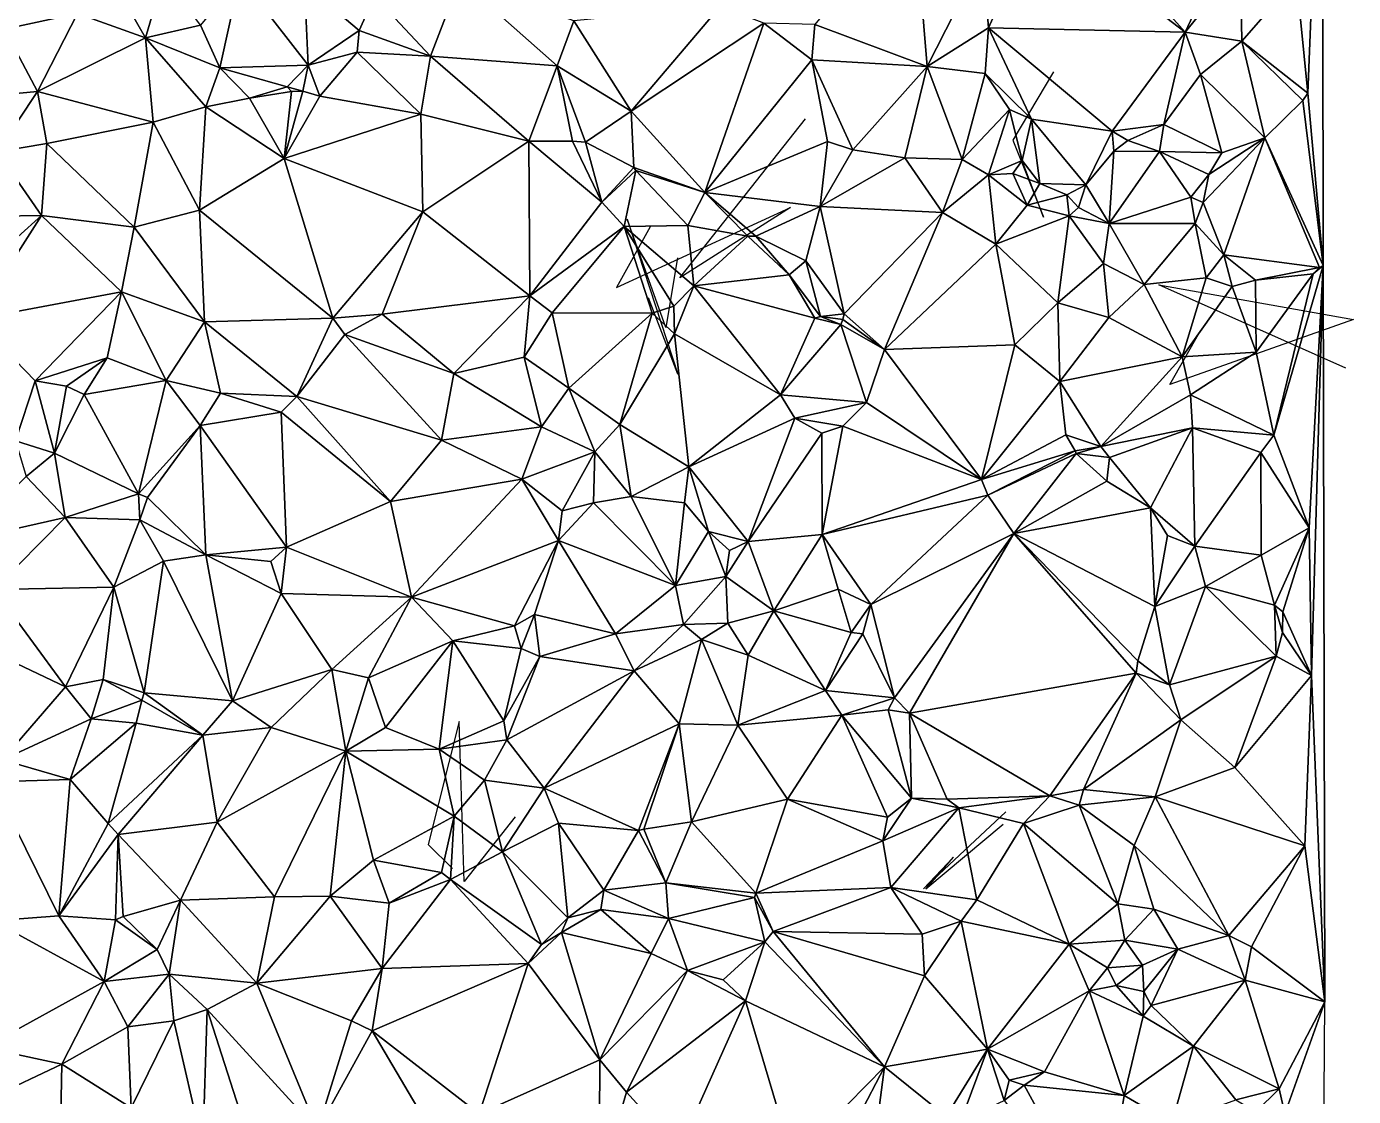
# Model space of a CAD drawing. Header units: metres. Extents: x -15 to 15.3, y -15.5 to 15.
# Drawn here: x 2.27 to 15.25, y -1.94 to 8.53 of the extents above; entities that cross this region are included whole.
import ezdxf

# ---------------------------------------------------------------- set-up
doc = ezdxf.new("R2010")
doc.units = ezdxf.units.M
doc.layers.add('CRACKS', color=1, linetype='Continuous')
doc.layers.add('STREET_MESH', color=7, linetype='Continuous')

msp = doc.modelspace()

# ---------------------------------------------------------------- linework, layer by layer
at = {"layer": 'CRACKS'}
for points in [[(12.319, 8.085, 0.1), (11.92, 7.416, 0.1), (12.218, 6.673, 0.1), (12.219, 6.664, 0.1), (12.002, 7.241, 0.1)], [(8.372, 6.569, 0.1), (8.045, 5.975, 0.1), (9.746, 6.759, 0.1), (8.663, 6.071, 0.1), (9.891, 7.624, 0.1)], [(8.64, 6.265, 0.1), (8.525, 5.583, 0.1), (8.148, 6.645, 0.1), (8.645, 5.129, 0.1), (8.355, 5.873, 0.1)], [(15.178, 5.187, 0.1), (13.349, 6, 0.1), (15.252, 5.662, 0.1), (13.456, 5.028, 0.1), (13.749, 5.541, 0.1)], [(7.053, 0.797, 0.1), (6.552, 0.166, 0.1), (6.504, 1.729, 0.1), (6.203, 0.528, 0.1), (6.441, 0.291, 0.1)], [(11.826, 0.722, 0.1), (11.07, 0.089, 0.1), (11.339, 0.402, 0.1), (11.046, 0.095, 0.1), (11.852, 0.846, 0.1)]]:
    msp.add_polyline3d(points, dxfattribs=at)
at = {"layer": 'STREET_MESH'}
for points in [[(14.696, 8.997), (14.806, 7.876), (14.95, 11.491)], [(14.95, 11.491), (14.806, 7.876), (14.956, 6.189)], [(14.95, 11.491), (14.956, 6.189), (14.973, -1.012)], [(11.083, 8.136), (10.952, 9.719), (9.983, 8.546)], [(11.628, 9.209), (10.952, 9.719), (11.083, 8.136)], [(13.605, 8.472), (12.496, 9.714), (12.159, 9.581)], [(12.496, 9.714), (13.605, 8.472), (14.024, 9.364)], [(12.159, 9.581), (11.628, 9.209), (11.682, 8.515)], [(13.605, 8.472), (12.159, 9.581), (11.682, 8.515)], [(14.024, 9.364), (13.605, 8.472), (14.147, 9.141)], [(3.438, 8.417), (2.988, 9.203), (2.772, 8.656)], [(2.988, 9.203), (3.438, 8.417), (3.616, 9.028)], [(11.628, 9.209), (11.083, 8.136), (11.682, 8.515)], [(13.605, 8.472), (14.161, 8.385), (14.147, 9.141)], [(14.147, 9.141), (14.161, 8.385), (14.696, 8.997)], [(3.438, 8.417), (3.976, 8.54), (3.616, 9.028)], [(4.36, 9.01), (3.976, 8.54), (4.162, 8.124)], [(5.026, 8.15), (4.36, 9.01), (4.162, 8.124)], [(5.026, 8.15), (4.991, 8.943), (4.36, 9.01)], [(5.676, 8.826), (6.225, 8.238), (6.51, 8.988)], [(6.225, 8.238), (7.462, 8.142), (6.51, 8.988)], [(7.462, 8.142), (7.627, 8.584), (6.51, 8.988)], [(14.696, 8.997), (14.161, 8.385), (14.806, 7.876)], [(2.008, 8.922), (2.058, 8.503), (2.772, 8.656)], [(5.528, 8.488), (5.676, 8.826), (4.991, 8.943)], [(5.026, 8.15), (5.528, 8.488), (4.991, 8.943)], [(5.676, 8.826), (5.528, 8.488), (6.225, 8.238)], [(8.188, 7.7), (9.056, 8.723), (7.627, 8.584)], [(9.485, 8.559), (9.056, 8.723), (8.188, 7.7)], [(2.058, 8.503), (2.381, 7.891), (2.772, 8.656)], [(2.381, 7.891), (3.438, 8.417), (2.772, 8.656)], [(8.188, 7.7), (7.627, 8.584), (7.462, 8.142)], [(2.381, 7.891), (2.058, 8.503), (1.569, 7.816)], [(3.976, 8.54), (3.438, 8.417), (4.162, 8.124)], [(5.528, 8.488), (5.026, 8.15), (5.508, 8.277)], [(6.225, 8.238), (5.528, 8.488), (5.508, 8.277)], [(9.485, 8.559), (8.188, 7.7), (8.908, 6.904)], [(9.953, 8.202), (9.485, 8.559), (8.908, 6.904)], [(9.485, 8.559), (9.953, 8.202), (9.983, 8.546)], [(9.953, 8.202), (11.083, 8.136), (9.983, 8.546)], [(11.083, 8.136), (11.651, 8.068), (11.682, 8.515)], [(11.651, 8.068), (12.103, 7.623), (11.682, 8.515)], [(12.893, 7.503), (13.605, 8.472), (11.682, 8.515)], [(12.103, 7.623), (12.893, 7.503), (11.682, 8.515)], [(12.893, 7.503), (13.398, 7.568), (13.605, 8.472)], [(13.605, 8.472), (13.398, 7.568), (13.756, 8.058)], [(14.161, 8.385), (13.605, 8.472), (13.756, 8.058)], [(3.438, 8.417), (2.381, 7.891), (3.512, 7.592)], [(3.438, 8.417), (4.025, 7.741), (4.162, 8.124)], [(3.438, 8.417), (3.512, 7.592), (4.025, 7.741)], [(14.386, 7.438), (14.161, 8.385), (13.756, 8.058)], [(14.161, 8.385), (14.758, 7.804), (14.806, 7.876)], [(14.386, 7.438), (14.758, 7.804), (14.161, 8.385)], [(5.508, 8.277), (5.026, 8.15), (5.141, 7.846)], [(6.13, 7.669), (5.508, 8.277), (5.141, 7.846)], [(6.225, 8.238), (5.508, 8.277), (6.13, 7.669)], [(6.225, 8.238), (6.13, 7.669), (7.185, 7.405)], [(7.462, 8.142), (6.225, 8.238), (7.185, 7.405)], [(10.106, 7.402), (9.953, 8.202), (8.908, 6.904)], [(9.953, 8.202), (10.106, 7.402), (10.355, 7.322)], [(11.083, 8.136), (9.953, 8.202), (10.355, 7.322)], [(4.025, 7.741), (4.454, 7.826), (4.162, 8.124)], [(4.822, 7.937), (5.026, 8.15), (4.162, 8.124)], [(4.454, 7.826), (4.822, 7.937), (4.162, 8.124)], [(4.976, 7.895), (5.026, 8.15), (4.822, 7.937)], [(5.026, 8.15), (4.976, 7.895), (5.141, 7.846)], [(7.613, 7.406), (7.462, 8.142), (7.185, 7.405)], [(7.741, 7.397), (8.188, 7.7), (7.462, 8.142)], [(7.613, 7.406), (7.741, 7.397), (7.462, 8.142)], [(10.864, 7.243), (11.083, 8.136), (10.355, 7.322)], [(10.864, 7.243), (11.424, 7.227), (11.083, 8.136)], [(11.424, 7.227), (11.651, 8.068), (11.083, 8.136)], [(11.424, 7.227), (11.888, 7.717), (11.651, 8.068)], [(11.888, 7.717), (12.103, 7.623), (11.651, 8.068)], [(13.398, 7.568), (13.964, 7.291), (13.756, 8.058)], [(13.964, 7.291), (14.386, 7.438), (13.756, 8.058)], [(4.454, 7.826), (4.865, 7.893), (4.822, 7.937)], [(4.865, 7.893), (4.976, 7.895), (4.822, 7.937)], [(2.381, 7.891), (1.569, 7.816), (1.987, 7.303)], [(2.472, 7.382), (2.381, 7.891), (1.987, 7.303)], [(2.381, 7.891), (2.472, 7.382), (3.512, 7.592)], [(4.454, 7.826), (4.025, 7.741), (4.793, 7.238)], [(4.865, 7.893), (4.454, 7.826), (4.793, 7.238)], [(5.141, 7.846), (4.976, 7.895), (4.793, 7.238)], [(4.976, 7.895), (4.865, 7.893), (4.793, 7.238)], [(6.13, 7.669), (5.141, 7.846), (4.793, 7.238)], [(14.758, 7.804), (14.386, 7.438), (14.956, 6.189)], [(14.806, 7.876), (14.758, 7.804), (14.956, 6.189)], [(3.512, 7.592), (3.965, 6.732), (4.025, 7.741)], [(4.025, 7.741), (3.965, 6.732), (4.793, 7.238)], [(6.13, 7.669), (4.793, 7.238), (6.148, 6.716)], [(7.185, 7.405), (6.13, 7.669), (6.148, 6.716)], [(7.741, 7.397), (8.213, 7.15), (8.188, 7.7)], [(8.188, 7.7), (8.213, 7.15), (8.908, 6.904)], [(11.682, 7.078), (11.888, 7.717), (11.424, 7.227)], [(11.888, 7.717), (11.682, 7.078), (12.012, 7.217)], [(12.103, 7.623), (11.888, 7.717), (12.012, 7.217)], [(3.512, 7.592), (2.472, 7.382), (3.325, 6.565)], [(3.965, 6.732), (3.512, 7.592), (3.325, 6.565)], [(12.184, 6.994), (12.103, 7.623), (12.012, 7.217)], [(12.893, 7.503), (12.103, 7.623), (12.636, 6.979)], [(12.103, 7.623), (12.184, 6.994), (12.636, 6.979)], [(13.398, 7.568), (12.893, 7.503), (13.045, 7.413)], [(13.355, 7.307), (13.398, 7.568), (13.045, 7.413)], [(13.398, 7.568), (13.355, 7.307), (13.964, 7.291)], [(7.195, 5.895), (7.185, 7.405), (6.148, 6.716)], [(7.9, 6.809), (7.613, 7.406), (7.185, 7.405)], [(7.195, 5.895), (7.9, 6.809), (7.185, 7.405)], [(7.9, 6.809), (7.741, 7.397), (7.613, 7.406)], [(10.106, 7.402), (8.908, 6.904), (10.036, 6.766)], [(10.355, 7.322), (10.106, 7.402), (10.036, 6.766)], [(12.908, 7.31), (12.893, 7.503), (12.636, 6.979)], [(12.893, 7.503), (12.908, 7.31), (13.045, 7.413)], [(12.908, 7.31), (13.355, 7.307), (13.045, 7.413)], [(14.386, 7.438), (13.782, 6.805), (13.984, 6.295)], [(13.839, 7.082), (13.782, 6.805), (14.386, 7.438)], [(13.839, 7.082), (14.386, 7.438), (13.964, 7.291)], [(14.921, 6.172), (14.386, 7.438), (13.984, 6.295)], [(14.386, 7.438), (14.921, 6.172), (14.956, 6.189)], [(2.42, 6.681), (2.472, 7.382), (1.987, 7.303)], [(2.002, 6.673), (2.42, 6.681), (1.987, 7.303)], [(2.472, 7.382), (2.42, 6.681), (3.325, 6.565)], [(7.9, 6.809), (8.213, 7.15), (7.741, 7.397)], [(10.864, 7.243), (10.355, 7.322), (10.036, 6.766)], [(12.908, 7.31), (12.636, 6.979), (12.862, 6.602)], [(13.355, 7.307), (12.908, 7.31), (12.862, 6.602)], [(13.661, 6.86), (13.355, 7.307), (12.862, 6.602)], [(13.355, 7.307), (13.839, 7.082), (13.964, 7.291)], [(13.355, 7.307), (13.661, 6.86), (13.839, 7.082)], [(3.965, 6.732), (5.27, 5.675), (4.793, 7.238)], [(4.793, 7.238), (5.27, 5.675), (6.148, 6.716)], [(8.213, 7.15), (7.9, 6.809), (8.233, 7.118)], [(8.213, 7.15), (8.233, 7.118), (8.908, 6.904)], [(11.233, 6.709), (10.864, 7.243), (10.036, 6.766)], [(11.233, 6.709), (11.424, 7.227), (10.864, 7.243)], [(11.233, 6.709), (11.682, 7.078), (11.424, 7.227)], [(11.682, 7.078), (11.921, 7.089), (12.012, 7.217)], [(11.921, 7.089), (12.184, 6.994), (12.012, 7.217)], [(8.233, 7.118), (7.9, 6.809), (8.117, 6.571)], [(8.742, 6.58), (8.233, 7.118), (8.117, 6.571)], [(8.233, 7.118), (8.742, 6.58), (8.908, 6.904)], [(11.754, 6.4), (11.682, 7.078), (11.233, 6.709)], [(12.061, 6.78), (11.921, 7.089), (11.682, 7.078)], [(12.061, 6.78), (11.682, 7.078), (11.754, 6.4)], [(11.921, 7.089), (12.061, 6.78), (12.184, 6.994)], [(13.661, 6.86), (13.782, 6.805), (13.839, 7.082)], [(8.742, 6.58), (9.327, 6.476), (8.908, 6.904)], [(8.908, 6.904), (9.408, 6.478), (10.036, 6.766)], [(9.327, 6.476), (9.408, 6.478), (8.908, 6.904)], [(12.061, 6.78), (12.448, 6.88), (12.184, 6.994)], [(12.448, 6.88), (12.061, 6.78), (12.471, 6.675)], [(12.184, 6.994), (12.448, 6.88), (12.636, 6.979)], [(12.448, 6.88), (12.564, 6.758), (12.636, 6.979)], [(12.564, 6.758), (12.448, 6.88), (12.471, 6.675)], [(12.636, 6.979), (12.564, 6.758), (12.862, 6.602)], [(8.117, 6.571), (7.9, 6.809), (7.195, 5.895)], [(9.408, 6.478), (9.895, 6.237), (10.036, 6.766)], [(9.895, 6.237), (10.269, 5.719), (10.036, 6.766)], [(10.269, 5.719), (11.233, 6.709), (10.036, 6.766)], [(12.061, 6.78), (11.754, 6.4), (12.471, 6.675)], [(12.564, 6.758), (12.471, 6.675), (12.862, 6.602)], [(13.704, 6.602), (13.661, 6.86), (12.862, 6.602)], [(13.782, 6.805), (13.661, 6.86), (13.704, 6.602)], [(13.782, 6.805), (13.704, 6.602), (13.984, 6.295)], [(2.002, 6.673), (1.723, 6.054), (2.42, 6.681)], [(1.723, 6.054), (1.769, 5.666), (2.42, 6.681)], [(1.769, 5.666), (3.202, 5.933), (2.42, 6.681)], [(2.42, 6.681), (3.202, 5.933), (3.325, 6.565)], [(3.965, 6.732), (3.325, 6.565), (4.012, 5.641)], [(5.27, 5.675), (3.965, 6.732), (4.012, 5.641)], [(5.27, 5.675), (5.751, 5.713), (6.148, 6.716)], [(5.751, 5.713), (7.195, 5.895), (6.148, 6.716)], [(11.233, 6.709), (10.269, 5.719), (10.665, 5.37)], [(11.754, 6.4), (11.233, 6.709), (10.665, 5.37)], [(11.754, 6.4), (12.359, 5.824), (12.471, 6.675)], [(12.471, 6.675), (12.359, 5.824), (12.806, 6.211)], [(12.471, 6.675), (12.806, 6.211), (12.862, 6.602)], [(3.325, 6.565), (3.202, 5.933), (4.012, 5.641)], [(7.413, 5.729), (8.117, 6.571), (7.195, 5.895)], [(8.117, 6.571), (7.413, 5.729), (8.391, 5.725)], [(8.801, 5.992), (8.742, 6.58), (8.117, 6.571)], [(8.606, 5.794), (8.117, 6.571), (8.391, 5.725)], [(8.606, 5.794), (8.801, 5.992), (8.117, 6.571)], [(9.327, 6.476), (8.742, 6.58), (8.801, 5.992)], [(12.806, 6.211), (13.204, 6.006), (12.862, 6.602)], [(13.204, 6.006), (13.704, 6.602), (12.862, 6.602)], [(13.704, 6.602), (13.204, 6.006), (13.813, 6.07)], [(13.704, 6.602), (13.813, 6.07), (13.984, 6.295)], [(9.733, 6.099), (9.327, 6.476), (8.801, 5.992)], [(9.327, 6.476), (9.733, 6.099), (9.408, 6.478)], [(9.733, 6.099), (9.895, 6.237), (9.408, 6.478)], [(11.94, 5.415), (11.754, 6.4), (10.665, 5.37)], [(12.359, 5.824), (11.754, 6.4), (11.94, 5.415)], [(9.733, 6.099), (10.039, 5.692), (9.895, 6.237)], [(10.039, 5.692), (10.269, 5.719), (9.895, 6.237)], [(13.813, 6.07), (14.067, 5.985), (13.984, 6.295)], [(14.067, 5.985), (14.293, 6.048), (13.984, 6.295)], [(14.293, 6.048), (14.921, 6.172), (13.984, 6.295)], [(12.359, 5.824), (12.858, 5.681), (12.806, 6.211)], [(12.806, 6.211), (12.858, 5.681), (13.204, 6.006)], [(14.921, 6.172), (14.293, 6.048), (14.857, 6.11)], [(14.857, 6.11), (14.293, 6.048), (14.302, 5.344)], [(14.473, 4.53), (14.857, 6.11), (14.302, 5.344)], [(14.473, 4.53), (14.819, 3.625), (14.956, 6.189)], [(14.857, 6.11), (14.473, 4.53), (14.956, 6.189)], [(14.819, 3.625), (14.843, 2.179), (14.956, 6.189)], [(14.956, 6.189), (14.843, 2.179), (14.973, -1.012)], [(14.921, 6.172), (14.857, 6.11), (14.956, 6.189)], [(8.801, 5.992), (8.606, 5.794), (8.611, 5.523)], [(9.647, 4.924), (8.801, 5.992), (8.611, 5.523)], [(9.733, 6.099), (8.801, 5.992), (9.984, 5.674)], [(8.801, 5.992), (9.647, 4.924), (9.984, 5.674)], [(10.039, 5.692), (9.733, 6.099), (9.984, 5.674)], [(13.204, 6.006), (12.858, 5.681), (13.578, 5.297)], [(13.813, 6.07), (13.204, 6.006), (13.578, 5.297)], [(14.067, 5.985), (13.813, 6.07), (13.578, 5.297)], [(14.302, 5.344), (14.067, 5.985), (13.578, 5.297)], [(14.293, 6.048), (14.067, 5.985), (14.302, 5.344)], [(3.202, 5.933), (1.769, 5.666), (2.356, 5.063)], [(3.061, 5.288), (3.202, 5.933), (2.356, 5.063)], [(3.202, 5.933), (3.061, 5.288), (3.639, 5.067)], [(3.202, 5.933), (3.639, 5.067), (4.012, 5.641)], [(6.452, 5.133), (7.195, 5.895), (5.751, 5.713)], [(7.139, 5.293), (7.195, 5.895), (6.452, 5.133)], [(7.413, 5.729), (7.195, 5.895), (7.139, 5.293)], [(5.751, 5.713), (5.27, 5.675), (5.386, 5.514)], [(6.452, 5.133), (5.751, 5.713), (5.386, 5.514)], [(7.413, 5.729), (7.139, 5.293), (7.578, 4.991)], [(7.413, 5.729), (7.578, 4.991), (8.391, 5.725)], [(7.578, 4.991), (8.075, 4.636), (8.391, 5.725)], [(8.075, 4.636), (8.611, 5.523), (8.391, 5.725)], [(8.611, 5.523), (8.606, 5.794), (8.391, 5.725)], [(10.039, 5.692), (10.259, 5.662), (10.269, 5.719)], [(10.269, 5.719), (10.259, 5.662), (10.665, 5.37)], [(12.359, 5.824), (11.94, 5.415), (12.38, 5.056)], [(12.858, 5.681), (12.359, 5.824), (12.38, 5.056)], [(1.769, 5.666), (2.165, 4.475), (2.356, 5.063)], [(3.639, 5.067), (4.17, 4.943), (4.012, 5.641)], [(4.918, 4.909), (5.27, 5.675), (4.012, 5.641)], [(4.17, 4.943), (4.918, 4.909), (4.012, 5.641)], [(5.27, 5.675), (4.918, 4.909), (5.386, 5.514)], [(9.647, 4.924), (10.237, 5.614), (9.984, 5.674)], [(10.237, 5.614), (9.647, 4.924), (10.489, 4.849)], [(10.237, 5.614), (10.039, 5.692), (9.984, 5.674)], [(10.259, 5.662), (10.039, 5.692), (10.237, 5.614)], [(10.259, 5.662), (10.237, 5.614), (10.665, 5.37)], [(10.665, 5.37), (10.237, 5.614), (10.489, 4.849)], [(12.858, 5.681), (12.38, 5.056), (13.578, 5.297)], [(5.386, 5.514), (4.918, 4.909), (6.333, 4.483)], [(6.452, 5.133), (5.386, 5.514), (6.333, 4.483)], [(8.752, 4.22), (8.611, 5.523), (8.075, 4.636)], [(8.752, 4.22), (9.647, 4.924), (8.611, 5.523)], [(11.615, 4.096), (10.665, 5.37), (10.489, 4.849)], [(11.94, 5.415), (10.665, 5.37), (11.615, 4.096)], [(12.38, 5.056), (11.94, 5.415), (11.615, 4.096)], [(13.658, 4.926), (14.302, 5.344), (13.578, 5.297)], [(13.658, 4.926), (14.473, 4.53), (14.302, 5.344)], [(2.663, 5.01), (3.061, 5.288), (2.356, 5.063)], [(3.061, 5.288), (2.663, 5.01), (2.835, 4.929)], [(3.061, 5.288), (2.835, 4.929), (3.639, 5.067)], [(7.139, 5.293), (6.452, 5.133), (7.311, 4.612)], [(7.578, 4.991), (7.139, 5.293), (7.311, 4.612)], [(13.578, 5.297), (12.38, 5.056), (12.782, 4.421)], [(13.658, 4.926), (13.578, 5.297), (12.782, 4.421)], [(2.165, 4.475), (2.547, 4.355), (2.356, 5.063)], [(2.547, 4.355), (2.663, 5.01), (2.356, 5.063)], [(2.835, 4.929), (3.369, 3.958), (3.639, 5.067)], [(3.369, 3.958), (3.972, 4.625), (3.639, 5.067)], [(3.972, 4.625), (4.17, 4.943), (3.639, 5.067)], [(7.311, 4.612), (6.452, 5.133), (6.333, 4.483)], [(2.835, 4.929), (2.663, 5.01), (2.547, 4.355)], [(4.17, 4.943), (3.972, 4.625), (4.765, 4.756)], [(4.918, 4.909), (4.17, 4.943), (4.765, 4.756)], [(7.833, 4.367), (7.578, 4.991), (7.311, 4.612)], [(7.833, 4.367), (8.075, 4.636), (7.578, 4.991)], [(12.438, 4.535), (12.38, 5.056), (11.615, 4.096)], [(12.38, 5.056), (12.438, 4.535), (12.782, 4.421)], [(3.369, 3.958), (2.835, 4.929), (2.547, 4.355)], [(5.832, 3.883), (4.918, 4.909), (4.765, 4.756)], [(4.918, 4.909), (5.832, 3.883), (6.333, 4.483)], [(9.647, 4.924), (8.752, 4.22), (9.788, 4.697)], [(9.647, 4.924), (9.788, 4.697), (10.489, 4.849)], [(9.788, 4.697), (10.256, 4.618), (10.489, 4.849)], [(10.256, 4.618), (11.615, 4.096), (10.489, 4.849)], [(13.678, 4.603), (13.658, 4.926), (12.782, 4.421)], [(13.658, 4.926), (13.678, 4.603), (14.473, 4.53)], [(3.972, 4.625), (4.815, 3.437), (4.765, 4.756)], [(4.815, 3.437), (5.832, 3.883), (4.765, 4.756)], [(8.752, 4.22), (9.333, 3.492), (9.788, 4.697)], [(9.333, 3.492), (10.053, 4.549), (9.788, 4.697)], [(10.053, 4.549), (10.256, 4.618), (9.788, 4.697)], [(3.972, 4.625), (3.369, 3.958), (3.456, 3.921)], [(4.026, 3.36), (3.972, 4.625), (3.456, 3.921)], [(3.972, 4.625), (4.026, 3.36), (4.815, 3.437)], [(7.117, 4.1), (7.311, 4.612), (6.333, 4.483)], [(7.117, 4.1), (7.833, 4.367), (7.311, 4.612)], [(7.833, 4.367), (8.188, 3.931), (8.075, 4.636)], [(8.188, 3.931), (8.752, 4.22), (8.075, 4.636)], [(10.053, 4.549), (9.333, 3.492), (10.054, 3.56)], [(10.256, 4.618), (10.053, 4.549), (10.054, 3.56)], [(10.256, 4.618), (10.054, 3.56), (11.615, 4.096)], [(12.865, 4.311), (13.678, 4.603), (12.782, 4.421)], [(13.268, 3.821), (13.678, 4.603), (12.865, 4.311)], [(13.678, 4.603), (13.268, 3.821), (13.702, 3.445)], [(14.345, 4.36), (13.678, 4.603), (13.702, 3.445)], [(14.473, 4.53), (13.678, 4.603), (14.345, 4.36)], [(2.165, 4.475), (2.269, 4.128), (2.547, 4.355)], [(5.832, 3.883), (7.117, 4.1), (6.333, 4.483)], [(12.529, 4.377), (12.438, 4.535), (11.615, 4.096)], [(12.438, 4.535), (12.529, 4.377), (12.782, 4.421)], [(12.529, 4.377), (12.539, 4.351), (12.782, 4.421)], [(12.539, 4.351), (12.865, 4.311), (12.782, 4.421)], [(14.473, 4.53), (14.345, 4.36), (14.819, 3.625)], [(2.547, 4.355), (2.269, 4.128), (2.651, 3.724)], [(3.369, 3.958), (2.547, 4.355), (2.651, 3.724)], [(7.512, 3.791), (7.833, 4.367), (7.117, 4.1)], [(7.817, 3.87), (7.833, 4.367), (7.512, 3.791)], [(7.833, 4.367), (7.817, 3.87), (8.188, 3.931)], [(11.677, 3.943), (12.529, 4.377), (11.615, 4.096)], [(12.529, 4.377), (11.677, 3.943), (12.539, 4.351)], [(12.539, 4.351), (11.677, 3.943), (11.931, 3.568)], [(12.839, 4.082), (12.539, 4.351), (11.931, 3.568)], [(12.865, 4.311), (12.539, 4.351), (12.839, 4.082)], [(13.268, 3.821), (12.865, 4.311), (12.839, 4.082)], [(14.345, 4.36), (13.702, 3.445), (14.349, 3.357)], [(14.819, 3.625), (14.345, 4.36), (14.349, 3.357)], [(8.71, 3.869), (8.752, 4.22), (8.188, 3.931)], [(8.752, 4.22), (8.71, 3.869), (8.942, 3.589)], [(9.333, 3.492), (8.752, 4.22), (8.942, 3.589)], [(2.269, 4.128), (1.624, 3.495), (2.651, 3.724)], [(7.117, 4.1), (5.832, 3.883), (6.039, 2.946)], [(7.475, 3.502), (7.117, 4.1), (6.039, 2.946)], [(7.512, 3.791), (7.117, 4.1), (7.475, 3.502)], [(10.054, 3.56), (11.677, 3.943), (11.615, 4.096)], [(13.268, 3.821), (12.839, 4.082), (11.931, 3.568)], [(3.381, 3.702), (3.369, 3.958), (2.651, 3.724)], [(3.369, 3.958), (3.381, 3.702), (3.456, 3.921)], [(3.381, 3.702), (4.026, 3.36), (3.456, 3.921)], [(8.188, 3.931), (7.817, 3.87), (8.62, 3.06)], [(8.71, 3.869), (8.188, 3.931), (8.62, 3.06)], [(10.532, 2.875), (11.677, 3.943), (10.054, 3.56)], [(11.677, 3.943), (10.532, 2.875), (11.931, 3.568)], [(5.832, 3.883), (4.815, 3.437), (6.039, 2.946)], [(7.817, 3.87), (7.512, 3.791), (7.475, 3.502)], [(8.62, 3.06), (7.817, 3.87), (7.475, 3.502)], [(8.71, 3.869), (8.62, 3.06), (8.942, 3.589)], [(13.31, 2.856), (13.268, 3.821), (11.931, 3.568)], [(13.268, 3.821), (13.31, 2.856), (13.433, 3.548)], [(13.702, 3.445), (13.268, 3.821), (13.433, 3.548)], [(1.624, 3.495), (1.954, 3.023), (2.651, 3.724)], [(1.954, 3.023), (3.126, 3.045), (2.651, 3.724)], [(3.126, 3.045), (3.381, 3.702), (2.651, 3.724)], [(3.613, 3.299), (3.381, 3.702), (3.126, 3.045)], [(3.381, 3.702), (3.613, 3.299), (4.026, 3.36)], [(8.62, 3.06), (9.112, 3.148), (8.942, 3.589)], [(9.149, 3.403), (9.333, 3.492), (8.942, 3.589)], [(9.112, 3.148), (9.149, 3.403), (8.942, 3.589)], [(9.333, 3.492), (9.584, 2.812), (10.054, 3.56)], [(9.584, 2.812), (10.212, 3.026), (10.054, 3.56)], [(10.212, 3.026), (10.532, 2.875), (10.054, 3.56)], [(11.931, 3.568), (10.532, 2.875), (10.764, 1.963)], [(10.909, 1.811), (11.931, 3.568), (10.764, 1.963)], [(10.909, 1.811), (13.126, 2.203), (11.931, 3.568)], [(11.931, 3.568), (13.126, 2.203), (13.144, 2.325)], [(13.31, 2.856), (11.931, 3.568), (13.144, 2.325)], [(13.31, 2.856), (13.702, 3.445), (13.433, 3.548)], [(14.479, 2.868), (14.819, 3.625), (14.349, 3.357)], [(14.479, 2.868), (14.56, 2.804), (14.819, 3.625)], [(14.819, 3.625), (14.56, 2.804), (14.843, 2.179)], [(4.026, 3.36), (4.661, 3.294), (4.815, 3.437)], [(4.815, 3.437), (4.661, 3.294), (4.764, 2.983)], [(6.039, 2.946), (4.815, 3.437), (4.764, 2.983)], [(7.046, 2.666), (7.475, 3.502), (6.039, 2.946)], [(7.046, 2.666), (7.241, 2.776), (7.475, 3.502)], [(7.475, 3.502), (7.241, 2.776), (8.034, 2.589)], [(8.62, 3.06), (7.475, 3.502), (8.034, 2.589)], [(9.333, 3.492), (9.112, 3.148), (9.584, 2.812)], [(9.149, 3.403), (9.112, 3.148), (9.333, 3.492)], [(13.702, 3.445), (13.31, 2.856), (13.805, 3.052)], [(13.702, 3.445), (13.805, 3.052), (14.349, 3.357)], [(3.422, 2.011), (3.613, 3.299), (3.126, 3.045)], [(4.287, 1.932), (3.613, 3.299), (3.422, 2.011)], [(4.026, 3.36), (3.613, 3.299), (4.287, 1.932)], [(4.661, 3.294), (4.026, 3.36), (4.764, 2.983)], [(4.026, 3.36), (4.287, 1.932), (4.764, 2.983)], [(13.805, 3.052), (14.479, 2.868), (14.349, 3.357)], [(8.698, 2.679), (9.112, 3.148), (8.62, 3.06)], [(8.698, 2.679), (9.132, 2.692), (9.112, 3.148)], [(9.112, 3.148), (9.132, 2.692), (9.584, 2.812)], [(2.653, 2.068), (1.954, 3.023), (1.904, 2.426)], [(1.954, 3.023), (2.653, 2.068), (3.126, 3.045)], [(2.653, 2.068), (3.021, 2.141), (3.126, 3.045)], [(3.021, 2.141), (3.422, 2.011), (3.126, 3.045)], [(8.698, 2.679), (8.62, 3.06), (8.034, 2.589)], [(10.212, 3.026), (9.584, 2.812), (10.339, 2.601)], [(10.532, 2.875), (10.212, 3.026), (10.339, 2.601)], [(13.31, 2.856), (13.452, 2.088), (13.805, 3.052)], [(13.805, 3.052), (13.452, 2.088), (14.495, 2.368)], [(14.479, 2.868), (13.805, 3.052), (14.495, 2.368)], [(4.287, 1.932), (5.258, 2.24), (4.764, 2.983)], [(5.258, 2.24), (6.039, 2.946), (4.764, 2.983)], [(5.258, 2.24), (5.619, 2.157), (6.039, 2.946)], [(5.619, 2.157), (6.443, 2.518), (6.039, 2.946)], [(6.443, 2.518), (7.046, 2.666), (6.039, 2.946)], [(10.454, 2.588), (10.532, 2.875), (10.339, 2.601)], [(10.532, 2.875), (10.454, 2.588), (10.764, 1.963)], [(13.452, 2.088), (13.31, 2.856), (13.144, 2.325)], [(14.558, 2.601), (14.479, 2.868), (14.495, 2.368)], [(14.479, 2.868), (14.558, 2.601), (14.56, 2.804)], [(7.241, 2.776), (7.046, 2.666), (7.11, 2.444)], [(7.293, 2.365), (7.241, 2.776), (7.11, 2.444)], [(7.241, 2.776), (7.293, 2.365), (8.034, 2.589)], [(9.132, 2.692), (9.33, 2.38), (9.584, 2.812)], [(9.33, 2.38), (10.089, 2.035), (9.584, 2.812)], [(9.584, 2.812), (10.089, 2.035), (10.339, 2.601)], [(14.56, 2.804), (14.558, 2.601), (14.843, 2.179)], [(7.046, 2.666), (6.443, 2.518), (7.11, 2.444)], [(8.217, 2.226), (8.698, 2.679), (8.034, 2.589)], [(8.874, 2.533), (8.698, 2.679), (8.217, 2.226)], [(9.132, 2.692), (8.698, 2.679), (8.874, 2.533)], [(9.33, 2.38), (9.132, 2.692), (8.874, 2.533)], [(10.089, 2.035), (10.454, 2.588), (10.339, 2.601)], [(14.558, 2.601), (14.495, 2.368), (14.843, 2.179)], [(5.619, 2.157), (5.783, 1.672), (6.443, 2.518)], [(6.443, 2.518), (5.783, 1.672), (6.31, 1.461)], [(6.942, 1.736), (6.443, 2.518), (6.31, 1.461)], [(6.443, 2.518), (6.942, 1.736), (7.11, 2.444)], [(7.293, 2.365), (8.217, 2.226), (8.034, 2.589)], [(8.874, 2.533), (8.217, 2.226), (8.657, 1.707)], [(9.23, 1.695), (8.874, 2.533), (8.657, 1.707)], [(9.33, 2.38), (8.874, 2.533), (9.23, 1.695)], [(10.454, 2.588), (10.089, 2.035), (10.764, 1.963)], [(2.038, 1.354), (2.653, 2.068), (1.904, 2.426)], [(6.942, 1.736), (7.293, 2.365), (7.11, 2.444)], [(7.293, 2.365), (6.942, 1.736), (6.97, 1.551)], [(7.293, 2.365), (6.97, 1.551), (8.217, 2.226)], [(10.089, 2.035), (9.33, 2.38), (9.23, 1.695)], [(13.452, 2.088), (13.565, 1.746), (14.495, 2.368)], [(14.495, 2.368), (13.565, 1.746), (14.093, 1.282)], [(14.495, 2.368), (14.093, 1.282), (14.843, 2.179)], [(5.258, 2.24), (4.287, 1.932), (4.666, 1.673)], [(5.396, 1.441), (5.258, 2.24), (4.666, 1.673)], [(5.619, 2.157), (5.258, 2.24), (5.396, 1.441)], [(8.217, 2.226), (6.97, 1.551), (7.336, 1.078)], [(8.217, 2.226), (7.336, 1.078), (8.657, 1.707)], [(13.126, 2.203), (13.452, 2.088), (13.144, 2.325)], [(2.653, 2.068), (2.904, 1.758), (3.021, 2.141)], [(3.021, 2.141), (2.904, 1.758), (3.399, 1.938)], [(3.021, 2.141), (3.399, 1.938), (3.422, 2.011)], [(5.783, 1.672), (5.619, 2.157), (5.396, 1.441)], [(13.126, 2.203), (10.909, 1.811), (12.283, 1.004)], [(12.613, 1.064), (13.126, 2.203), (12.283, 1.004)], [(13.126, 2.203), (12.613, 1.064), (13.565, 1.746)], [(13.452, 2.088), (13.126, 2.203), (13.565, 1.746)], [(14.093, 1.282), (14.778, 0.515), (14.843, 2.179)], [(14.843, 2.179), (14.778, 0.515), (14.973, -1.012)], [(2.038, 1.354), (2.904, 1.758), (2.653, 2.068)], [(3.399, 1.938), (3.996, 1.596), (3.422, 2.011)], [(3.996, 1.596), (4.287, 1.932), (3.422, 2.011)], [(10.249, 1.793), (10.089, 2.035), (9.23, 1.695)], [(10.089, 2.035), (10.249, 1.793), (10.764, 1.963)], [(10.249, 1.793), (10.701, 1.845), (10.764, 1.963)], [(10.701, 1.845), (10.909, 1.811), (10.764, 1.963)], [(3.399, 1.938), (2.904, 1.758), (3.345, 1.715)], [(3.996, 1.596), (3.399, 1.938), (3.345, 1.715)], [(4.287, 1.932), (3.996, 1.596), (4.666, 1.673)], [(10.249, 1.793), (10.928, 0.981), (10.701, 1.845)], [(10.701, 1.845), (10.928, 0.981), (10.909, 1.811)], [(2.904, 1.758), (2.038, 1.354), (2.699, 1.163)], [(2.904, 1.758), (2.699, 1.163), (3.345, 1.715)], [(2.699, 1.163), (3.071, 0.734), (3.345, 1.715)], [(3.071, 0.734), (3.996, 1.596), (3.345, 1.715)], [(6.97, 1.551), (6.942, 1.736), (6.31, 1.461)], [(7.336, 1.078), (8.259, 0.665), (8.657, 1.707)], [(8.657, 1.707), (8.259, 0.665), (8.31, 0.676)], [(8.777, 0.749), (8.657, 1.707), (8.31, 0.676)], [(8.777, 0.749), (9.23, 1.695), (8.657, 1.707)], [(9.23, 1.695), (8.777, 0.749), (9.715, 0.971)], [(10.249, 1.793), (9.23, 1.695), (9.715, 0.971)], [(10.695, 0.794), (10.249, 1.793), (9.715, 0.971)], [(10.695, 0.794), (10.928, 0.981), (10.249, 1.793)], [(10.909, 1.811), (11.278, 0.972), (12.283, 1.004)], [(10.928, 0.981), (11.278, 0.972), (10.909, 1.811)], [(12.613, 1.064), (13.313, 0.995), (13.565, 1.746)], [(13.565, 1.746), (13.313, 0.995), (14.093, 1.282)], [(3.996, 1.596), (3.071, 0.734), (3.169, 0.626)], [(3.996, 1.596), (3.169, 0.626), (4.136, 0.745)], [(3.996, 1.596), (4.136, 0.745), (4.666, 1.673)], [(4.136, 0.745), (5.396, 1.441), (4.666, 1.673)], [(5.783, 1.672), (5.396, 1.441), (6.31, 1.461)], [(4.136, 0.745), (4.697, 0.015), (5.396, 1.441)], [(5.396, 1.441), (4.697, 0.015), (5.244, 0.022)], [(5.667, 0.375), (5.396, 1.441), (5.244, 0.022)], [(5.396, 1.441), (6.457, 0.805), (6.31, 1.461)], [(5.396, 1.441), (5.667, 0.375), (6.457, 0.805)], [(6.754, 1.155), (6.97, 1.551), (6.31, 1.461)], [(6.457, 0.805), (6.754, 1.155), (6.31, 1.461)], [(6.97, 1.551), (6.754, 1.155), (7.336, 1.078)], [(2.038, 1.354), (1.941, 1.141), (2.699, 1.163)], [(14.093, 1.282), (13.313, 0.995), (14.778, 0.515)], [(1.941, 1.141), (2.59, -0.17), (2.699, 1.163)], [(1.941, 1.141), (1.942, -0.22), (2.59, -0.17)], [(2.59, -0.17), (3.071, 0.734), (2.699, 1.163)], [(6.93, 0.457), (6.754, 1.155), (6.457, 0.805)], [(6.754, 1.155), (6.93, 0.457), (7.336, 1.078)], [(6.93, 0.457), (7.475, 0.737), (7.336, 1.078)], [(7.475, 0.737), (8.259, 0.665), (7.336, 1.078)], [(12.569, 0.913), (12.613, 1.064), (12.283, 1.004)], [(12.613, 1.064), (12.569, 0.913), (13.313, 0.995)], [(8.777, 0.749), (9.405, 0.052), (9.715, 0.971)], [(9.405, 0.052), (10.648, 0.562), (9.715, 0.971)], [(10.648, 0.562), (10.695, 0.794), (9.715, 0.971)], [(11.391, 0.887), (10.928, 0.981), (10.648, 0.562)], [(10.928, 0.981), (10.695, 0.794), (10.648, 0.562)], [(10.928, 0.981), (11.391, 0.887), (11.278, 0.972)], [(11.278, 0.972), (11.391, 0.887), (12.283, 1.004)], [(11.391, 0.887), (12.026, 0.734), (12.283, 1.004)], [(12.026, 0.734), (12.569, 0.913), (12.283, 1.004)], [(12.026, 0.734), (12.948, -0.052), (12.569, 0.913)], [(13.313, 0.995), (12.569, 0.913), (13.107, 0.517)], [(12.569, 0.913), (12.948, -0.052), (13.107, 0.517)], [(14.033, -0.364), (13.313, 0.995), (13.107, 0.517)], [(13.313, 0.995), (14.033, -0.364), (14.778, 0.515)], [(5.667, 0.375), (6.333, 0.253), (6.457, 0.805)], [(6.457, 0.805), (6.333, 0.253), (6.421, 0.186)], [(6.93, 0.457), (6.457, 0.805), (6.421, 0.186)], [(10.727, 0.108), (11.391, 0.887), (10.648, 0.562)], [(10.727, 0.108), (11.567, -0.014), (11.391, 0.887)], [(11.391, 0.887), (11.567, -0.014), (12.026, 0.734)], [(3.169, 0.626), (3.071, 0.734), (2.59, -0.17)], [(3.169, 0.626), (3.778, -0.016), (4.136, 0.745)], [(3.778, -0.016), (4.697, 0.015), (4.136, 0.745)], [(7.475, 0.737), (6.93, 0.457), (7.569, -0.19)], [(7.475, 0.737), (7.919, 0.081), (8.259, 0.665)], [(7.919, 0.081), (7.475, 0.737), (7.569, -0.19)], [(8.259, 0.665), (7.919, 0.081), (8.527, 0.152)], [(8.259, 0.665), (8.527, 0.152), (8.31, 0.676)], [(8.527, 0.152), (8.777, 0.749), (8.31, 0.676)], [(9.405, 0.052), (8.777, 0.749), (8.527, 0.152)], [(12.026, 0.734), (11.567, -0.014), (12.472, -0.446)], [(12.948, -0.052), (12.026, 0.734), (12.472, -0.446)], [(3.143, -0.208), (3.169, 0.626), (2.59, -0.17)], [(3.169, 0.626), (3.143, -0.208), (3.218, -0.178)], [(3.778, -0.016), (3.169, 0.626), (3.218, -0.178)], [(10.727, 0.108), (10.648, 0.562), (9.405, 0.052)], [(7.309, -0.451), (6.93, 0.457), (6.421, 0.186)], [(6.93, 0.457), (7.309, -0.451), (7.569, -0.19)], [(12.948, -0.052), (13.3, -0.105), (13.107, 0.517)], [(13.3, -0.105), (14.033, -0.364), (13.107, 0.517)], [(14.033, -0.364), (14.255, -0.473), (14.778, 0.515)], [(14.778, 0.515), (14.255, -0.473), (14.973, -1.012)], [(5.819, -0.046), (5.667, 0.375), (5.244, 0.022)], [(5.667, 0.375), (5.819, -0.046), (6.333, 0.253)], [(5.75, -0.686), (7.181, -0.637), (6.421, 0.186)], [(5.819, -0.046), (5.75, -0.686), (6.421, 0.186)], [(6.333, 0.253), (5.819, -0.046), (6.421, 0.186)], [(7.181, -0.637), (7.309, -0.451), (6.421, 0.186)], [(7.919, 0.081), (8.553, -0.195), (8.527, 0.152)], [(9.394, 0.01), (9.405, 0.052), (8.527, 0.152)], [(8.553, -0.195), (9.394, 0.01), (8.527, 0.152)], [(4.697, 0.015), (3.778, -0.016), (4.525, -0.83)], [(4.525, -0.83), (5.75, -0.686), (5.244, 0.022)], [(4.697, 0.015), (4.525, -0.83), (5.244, 0.022)], [(5.75, -0.686), (5.819, -0.046), (5.244, 0.022)], [(7.889, -0.11), (7.919, 0.081), (7.569, -0.19)], [(7.889, -0.11), (8.553, -0.195), (7.919, 0.081)], [(8.553, -0.195), (9.493, -0.424), (9.394, 0.01)], [(9.405, 0.052), (9.394, 0.01), (9.577, -0.324)], [(9.394, 0.01), (9.493, -0.424), (9.577, -0.324)], [(10.727, 0.108), (9.405, 0.052), (9.577, -0.324)], [(10.727, 0.108), (9.577, -0.324), (11.033, -0.349)], [(10.727, 0.108), (11.033, -0.349), (11.416, -0.224)], [(11.567, -0.014), (10.727, 0.108), (11.416, -0.224)], [(3.551, -0.499), (3.778, -0.016), (3.218, -0.178)], [(3.669, -0.742), (3.778, -0.016), (3.551, -0.499)], [(3.778, -0.016), (3.669, -0.742), (4.525, -0.83)], [(7.889, -0.11), (7.505, -0.334), (8.382, -0.538)], [(7.505, -0.334), (7.889, -0.11), (7.569, -0.19)], [(8.553, -0.195), (7.889, -0.11), (8.382, -0.538)], [(12.472, -0.446), (11.567, -0.014), (11.416, -0.224)], [(13.017, -0.407), (12.948, -0.052), (12.472, -0.446)], [(12.948, -0.052), (13.017, -0.407), (13.3, -0.105)], [(13.017, -0.407), (13.533, -0.496), (13.3, -0.105)], [(13.3, -0.105), (13.533, -0.496), (14.033, -0.364)], [(1.942, -0.22), (1.857, -1.459), (3.031, -0.812)], [(2.59, -0.17), (1.942, -0.22), (3.031, -0.812)], [(3.143, -0.208), (2.59, -0.17), (3.031, -0.812)], [(3.551, -0.499), (3.143, -0.208), (3.031, -0.812)], [(3.143, -0.208), (3.551, -0.499), (3.218, -0.178)], [(7.309, -0.451), (7.505, -0.334), (7.569, -0.19)], [(8.739, -0.706), (8.553, -0.195), (8.382, -0.538)], [(9.493, -0.424), (8.553, -0.195), (8.739, -0.706)], [(11.033, -0.349), (11.057, -0.758), (11.416, -0.224)], [(11.057, -0.758), (11.672, -1.474), (11.416, -0.224)], [(11.672, -1.474), (12.472, -0.446), (11.416, -0.224)], [(7.505, -0.334), (7.309, -0.451), (7.181, -0.637)], [(7.881, -1.578), (7.505, -0.334), (7.181, -0.637)], [(7.505, -0.334), (7.881, -1.578), (8.382, -0.538)], [(9.493, -0.424), (10.664, -1.646), (9.577, -0.324)], [(9.577, -0.324), (11.057, -0.758), (11.033, -0.349)], [(10.664, -1.646), (11.057, -0.758), (9.577, -0.324)], [(13.533, -0.496), (14.194, -0.798), (14.033, -0.364)], [(14.194, -0.798), (14.255, -0.473), (14.033, -0.364)], [(3.669, -0.742), (3.551, -0.499), (3.031, -0.812)], [(9.088, -0.795), (9.493, -0.424), (8.739, -0.706)], [(9.493, -0.424), (9.088, -0.795), (9.305, -1.003)], [(10.664, -1.646), (9.493, -0.424), (9.305, -1.003)], [(11.672, -1.474), (12.667, -0.905), (12.472, -0.446)], [(12.845, -0.68), (13.017, -0.407), (12.472, -0.446)], [(12.667, -0.905), (12.845, -0.68), (12.472, -0.446)], [(13.19, -0.654), (13.017, -0.407), (12.845, -0.68)], [(13.017, -0.407), (13.19, -0.654), (13.533, -0.496)], [(13.19, -0.654), (13.203, -0.912), (13.533, -0.496)], [(13.203, -0.912), (13.272, -1.046), (13.533, -0.496)], [(13.533, -0.496), (13.272, -1.046), (14.194, -0.798)], [(14.255, -0.473), (14.194, -0.798), (14.973, -1.012)], [(7.181, -0.637), (5.75, -0.686), (5.653, -1.294)], [(6.699, -2.106), (7.181, -0.637), (5.653, -1.294)], [(6.699, -2.106), (7.881, -1.578), (7.181, -0.637)], [(7.881, -1.578), (8.739, -0.706), (8.382, -0.538)], [(3.263, -1.255), (3.669, -0.742), (3.031, -0.812)], [(3.669, -0.742), (3.263, -1.255), (3.714, -1.199)], [(3.669, -0.742), (4.04, -1.086), (4.525, -0.83)], [(4.04, -1.086), (3.669, -0.742), (3.714, -1.199)], [(5.453, -1.197), (5.75, -0.686), (4.525, -0.83)], [(5.75, -0.686), (5.453, -1.197), (5.653, -1.294)], [(8.14, -1.895), (8.739, -0.706), (7.881, -1.578)], [(8.739, -0.706), (8.14, -1.895), (9.305, -1.003)], [(9.088, -0.795), (8.739, -0.706), (9.305, -1.003)], [(11.057, -0.758), (10.664, -1.646), (11.672, -1.474)], [(12.93, -0.851), (12.845, -0.68), (12.667, -0.905)], [(12.93, -0.851), (13.19, -0.654), (12.845, -0.68)], [(13.19, -0.654), (12.93, -0.851), (13.203, -0.912)], [(1.857, -1.459), (2.617, -1.62), (3.031, -0.812)], [(2.617, -1.62), (3.263, -1.255), (3.031, -0.812)], [(4.525, -0.83), (4.04, -1.086), (5.12, -2.267)], [(5.453, -1.197), (4.525, -0.83), (5.12, -2.267)], [(11.672, -1.474), (12.23, -1.697), (12.667, -0.905)], [(12.23, -1.697), (13.01, -1.928), (12.667, -0.905)], [(12.93, -0.851), (12.667, -0.905), (13.196, -1.151)], [(12.667, -0.905), (13.01, -1.928), (13.196, -1.151)], [(13.203, -0.912), (12.93, -0.851), (13.196, -1.151)], [(13.272, -1.046), (13.689, -1.446), (14.194, -0.798)], [(13.689, -1.446), (14.527, -1.861), (14.194, -0.798)], [(14.194, -0.798), (14.527, -1.861), (14.973, -1.012)], [(8.14, -1.895), (8.652, -2.458), (9.305, -1.003)], [(8.652, -2.458), (9.768, -2.559), (9.305, -1.003)], [(9.768, -2.559), (10.664, -1.646), (9.305, -1.003)], [(13.272, -1.046), (13.203, -0.912), (13.196, -1.151)], [(14.527, -1.861), (14.58, -2.106), (14.973, -1.012)], [(14.58, -2.106), (14.941, -5.569), (14.973, -1.012)], [(3.998, -2.43), (4.04, -1.086), (3.714, -1.199)], [(4.04, -1.086), (3.998, -2.43), (4.495, -2.507)], [(4.04, -1.086), (4.495, -2.507), (5.12, -2.267)], [(13.01, -1.928), (13.689, -1.446), (13.196, -1.151)], [(13.689, -1.446), (13.272, -1.046), (13.196, -1.151)], [(3.263, -1.255), (2.617, -1.62), (3.297, -2.049)], [(3.263, -1.255), (3.297, -2.049), (3.714, -1.199)], [(3.297, -2.049), (3.998, -2.43), (3.714, -1.199)], [(5.453, -1.197), (5.12, -2.267), (5.653, -1.294)], [(5.12, -2.267), (6.292, -2.377), (5.653, -1.294)], [(6.292, -2.377), (6.699, -2.106), (5.653, -1.294)], [(2.617, -1.62), (1.857, -1.459), (1.928, -1.946)], [(10.664, -1.646), (11.267, -2.133), (11.672, -1.474)], [(11.267, -2.133), (11.411, -2.175), (11.672, -1.474)], [(11.672, -1.474), (11.411, -2.175), (11.837, -1.978)], [(11.672, -1.474), (11.837, -1.978), (11.884, -1.779)], [(12.23, -1.697), (11.672, -1.474), (11.884, -1.779)], [(13.689, -1.446), (13.01, -1.928), (13.476, -2.198)], [(14.103, -1.969), (13.689, -1.446), (13.476, -2.198)], [(13.689, -1.446), (14.103, -1.969), (14.527, -1.861)], [(2.595, -2.781), (2.617, -1.62), (1.928, -1.946)], [(2.617, -1.62), (2.595, -2.781), (3.297, -2.049)], [(7.873, -2.801), (7.881, -1.578), (6.699, -2.106)], [(7.873, -2.801), (8.14, -1.895), (7.881, -1.578)], [(10.163, -2.611), (10.664, -1.646), (9.768, -2.559)], [(10.664, -1.646), (10.163, -2.611), (10.548, -2.547)], [(11.267, -2.133), (10.664, -1.646), (10.548, -2.547)], [(11.837, -1.978), (12.032, -1.827), (11.884, -1.779)], [(12.032, -1.827), (12.23, -1.697), (11.884, -1.779)], [(12.032, -1.827), (13.01, -1.928), (12.23, -1.697)], [(8.652, -2.458), (8.14, -1.895), (7.873, -2.801)], [(12.795, -3.224), (12.032, -1.827), (11.837, -1.978)], [(12.795, -3.224), (13.01, -1.928), (12.032, -1.827)], [(13.01, -1.928), (12.795, -3.224), (13.476, -2.198)], [(14.527, -1.861), (14.103, -1.969), (14.298, -2.089)], [(14.527, -1.861), (14.298, -2.089), (14.58, -2.106)]]:
    msp.add_3dface(points, dxfattribs=at)

doc.saveas('drawing.dxf')
